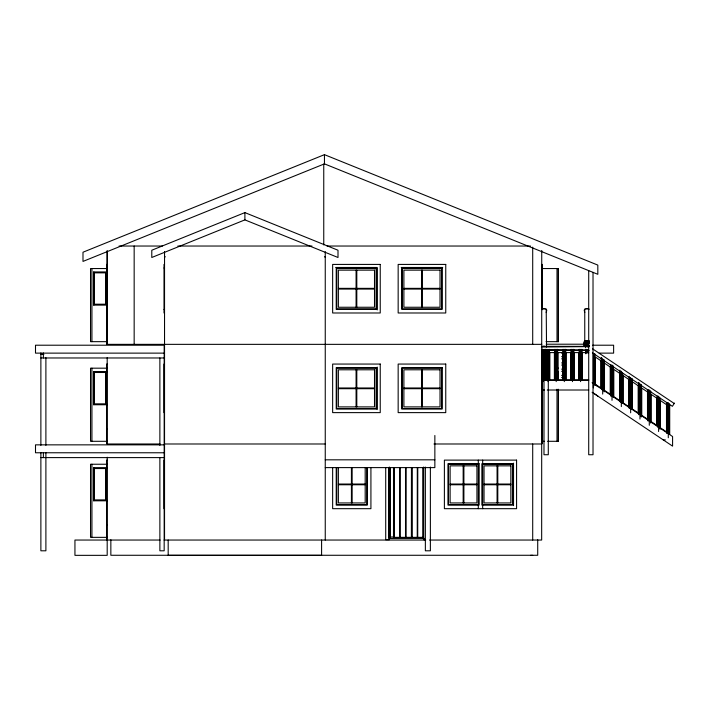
<?xml version="1.0" encoding="UTF-8"?>
<svg xmlns="http://www.w3.org/2000/svg" width="710" height="710" viewBox="0 0 710 710"><rect width="100%" height="100%" fill="white"/><g stroke="black" fill="none" stroke-linecap="round" stroke-linejoin="round"><path stroke-width="1.06" d="M541.739 344.35L107.192 344.35L107.192 250.452M584.454 342.921L584.197 345.788L584.206 342.495M592.433 352.817L672.361 406.306L674.5 403.111M546.221 312.56L546.771 310.234L546.221 309.187L544.952 308.797A5.423 5.423 0 0 0 543.017 308.797L541.748 309.187M541.446 347.048L589.229 346.604M589.238 309.187L587.969 308.797A5.423 5.423 0 0 0 586.025 308.797L584.756 309.187L584.206 310.234L584.756 312.56M324.452 154.656L82.99 252.219L82.99 261.413L324.452 163.859L597.82 274.3L597.82 265.096L324.452 154.656L324.452 163.859M244.897 212.609L151.789 250.231L151.789 257.49L244.897 219.878L338.004 257.49L338.004 250.231L244.897 212.609L244.897 219.878M164.542 257.109L165.332 256.789M588.856 346.711L586.424 344.563L584.259 345.628L585.528 347.163M542.378 346.373L543.017 346.214A5.192 4.97 0 0 1 544.952 346.214L545.599 346.373M119.058 246.033L162.368 246.033M177.837 246.033L311.956 246.033M327.079 246.033L530.485 246.033M107.192 264.422L106.66 264.422L106.66 343.995L107.192 343.995M164.542 264.422L164.001 264.422L164.001 312.986L164.542 312.986M541.739 264.422L542.271 264.422L542.271 309.729M335.688 267.466L377.196 267.466L377.196 309.942M401.212 267.466L442.712 267.466M164.001 268.007L164.542 268.007M107.192 268.549L90.525 268.549L90.525 341.661L107.192 341.661M541.641 268.549L558.406 268.549L558.406 341.661L546.07 341.661M107.077 271.948L93.622 271.948L93.622 305.105L107.077 305.105M106.624 272.844L94.261 272.844L94.261 304.208L106.624 304.208M338.377 288.349L374.507 288.349M403.892 288.349L440.022 288.349M338.377 289.068L374.507 289.068M403.892 289.068L440.022 289.068M164.001 309.4L164.542 309.4M106.66 329.12L107.192 329.12M546.194 344.208L584.791 344.208M592.628 345.211L613.626 345.211L613.626 353.127L599.258 353.127M546.194 346.356L584.791 346.356M588.199 349.986L541.446 349.542M544.996 350.438L547.295 350.438M549.504 350.438L555.016 350.438M557.217 350.438L563.838 350.438M566.039 350.438L571.559 350.438M573.76 350.438L579.28 350.438M581.481 350.438L585.981 350.438M543.647 352.595L544.33 352.595L544.33 379.832L543.647 379.832L543.647 352.604L544.33 379.832M545.094 352.595L547.295 352.595M549.504 352.595L555.016 352.595M557.217 352.595L563.838 352.595M566.039 352.595L571.559 352.595M573.76 352.595L579.28 352.595M581.481 352.595L588.714 352.595M164.17 353.127L35.5 353.127L35.5 345.211L164.17 345.211L164.17 550.8L159.874 550.8L159.874 457.604M545.094 353.127L547.303 353.127M561.672 353.127L563.882 353.127M40.878 354.388L43.887 354.388M544.996 356.677L547.295 356.677M561.628 356.677L563.838 356.677M40.878 357.973L164.17 357.973M545.094 358.825L547.295 358.825M561.628 358.825L563.838 358.825M544.996 362.916L547.295 362.916M561.628 362.916L563.838 362.916M107.192 364.061L106.66 364.061L106.66 443.626L107.192 443.626M164.542 364.061L164.001 364.061L164.001 412.625L164.542 412.625M541.739 364.061L542.271 364.061M545.094 365.064L547.295 365.064M561.628 365.064L563.838 365.064M107.192 368.179L90.525 368.179L90.525 441.3L107.192 441.3M544.508 368.179L547.197 368.179M557.004 368.179L558.406 368.179M544.996 369.156L547.295 369.156M561.628 369.156L563.838 369.156M545.094 371.303L547.295 371.303M561.628 371.303L563.838 371.303M107.077 371.587L93.622 371.587L93.622 404.744L107.077 404.744M106.624 372.484L94.261 372.484L94.261 403.848L106.624 403.848M544.996 375.386L547.295 375.386M561.628 375.386L563.838 375.386M545.094 377.542L547.295 377.542M561.628 377.542L563.838 377.542M588.714 379.832L582.378 379.832L582.378 352.604M542.262 380.391L588.714 380.391M542.972 381.625L542.555 349.267M338.377 387.988L374.507 387.988M403.892 387.988L440.022 387.988M338.377 388.698L374.507 388.698M403.892 388.698L440.022 388.698M542.262 390.012L544.481 390.012M547.259 390.012L588.714 390.012M106.66 428.751L107.192 428.751M663.264 439.898L665.341 439.898M541.641 441.3L544.508 441.3M547.632 441.3L558.406 441.3L558.406 389.231L558.308 441.3M541.739 443.626L542.271 443.626L542.262 349.214M160.132 443.99L107.192 443.99L107.192 357.636M164.542 443.99L325.251 443.99M433.97 443.99L541.739 443.99M164.17 444.851L35.5 444.851L35.5 452.767L164.17 452.767M40.878 457.604L164.17 457.604M325.251 459.823L434.857 459.823M107.192 460.115L106.66 460.115L106.66 539.689L107.192 539.689M164.542 460.115L164.001 460.115L164.001 508.679L164.542 508.679M107.192 464.242L90.525 464.242L90.525 537.355L107.192 537.355M482.418 464.242L512.451 464.242L512.451 504.561L482.418 504.561M325.251 467.606L434.857 467.606L434.857 435.487M107.077 467.641L93.622 467.641L93.622 500.798L107.077 500.798M106.624 468.538L94.261 468.538L94.261 499.902L106.624 499.902M338.377 484.042L365.188 484.042M450.122 484.042L476.934 484.042M484.034 484.042L510.836 484.042M338.377 484.761L365.188 484.761M450.122 484.761L476.934 484.761M484.034 484.761L510.836 484.761M106.66 524.814L107.192 524.814M389.843 537L394.139 537M423.169 537.355L393.5 537.355L393.5 467.562M424.252 538.428L388.76 538.428L388.76 467.579M425.503 539.689L423.71 539.689L423.71 467.002M160.132 540.044L74.941 540.044L74.941 555.344L107.192 555.344L107.192 457.24M164.072 540.044L425.734 540.044M429.532 540.044L541.668 540.044L541.739 250.452M530.556 555.344L532.704 555.344M588.901 345.69L587.631 344.421L586.673 340.56L588.173 344.394L587.321 340.56L589.238 340.88M324.461 256.789L325.251 257.109M592.619 348.867L674.243 403.493M587.436 349.471L589.105 350.58M628.856 379.459L623.123 375.625L623.123 402.854L628.856 406.697L628.856 379.468M592.104 382.663L672.583 436.526L672.583 446.137L592.104 392.275M594.51 384.137L598.033 386.63M593.631 393.127L598.033 396.251M588.608 345.717L587.055 344.474L585.386 340.72L586.424 344.563M589.264 346.453L587.055 344.474L586.025 340.614L587.631 344.421L588.963 345.637M587.88 346.595L585.901 344.723L584.756 340.88L584.756 309.187M587.356 346.95L585.315 344.945L584.454 341.19M586.194 346.595L584.836 345.175L584.206 341.616M585.794 346.906L584.481 345.406L584.126 342.051M546.531 347.048L546.221 309.187M587.321 340.56L588.661 344.394L587.969 340.614L588.812 343.471M589.043 342.593L588.608 340.72L588.972 343.498M669.716 404.833L669.716 434.458M669.299 403.733L669.299 434.458M668.288 402.641L668.288 437.75M667.267 402.641L667.267 433.366M666.85 402.641L666.85 433.366M660.043 398.381L660.043 429.31M659.625 397.272L659.625 428.201M658.605 396.171L658.605 431.511M657.593 396.171L657.593 427.101M657.176 396.171L657.176 425.991M650.724 391.041L650.724 423.071M650.307 391.041L650.307 421.962M649.286 389.932L649.286 425.281M648.274 389.932L648.274 420.861M647.857 389.932L647.857 420.861M641.405 384.802L641.405 416.832M640.988 384.802L640.988 416.832M639.967 383.693L639.967 419.042M638.956 382.592L638.956 414.622M638.538 382.592L638.538 414.622M632.086 378.563L632.086 409.492M631.669 378.563L631.669 409.492M630.649 377.463L630.649 412.803M629.637 377.463L629.637 408.392M629.22 376.353L629.22 408.392M622.768 373.433L622.768 403.253M622.351 372.324L622.351 403.253M621.33 371.223L621.33 406.573M620.318 371.223L620.318 402.153M619.901 370.123L619.901 401.043M613.449 366.094L613.449 397.023M613.032 366.094L613.032 397.023M612.011 364.984L612.011 400.333M610.999 364.984L610.999 395.914M610.582 364.984L610.582 395.914M604.13 359.855L604.13 391.885M603.704 359.855L603.704 390.784M602.692 358.754L602.692 394.094M601.681 357.645L601.681 389.675M601.264 357.645L601.264 388.574M594.811 353.615L594.811 385.654M594.385 353.615L594.385 384.545M593.374 353.615L593.374 387.864M593.019 272.356L593.019 454.737L588.714 454.737L588.714 270.625M588.43 349.595L588.43 352.905M588.013 349.595L588.013 352.905M586.992 349.595L586.992 352.905M585.981 349.267L585.981 353.686M585.564 349.267L585.564 353.686M582.014 349.364L582.014 380.551M581.596 349.364L581.596 380.551M580.585 349.364L580.585 381.625M579.573 349.364L579.573 380.551M579.147 349.364L579.147 380.551M578.792 352.604L578.792 379.832L574.239 379.832L574.239 352.604M573.884 349.364L573.884 380.551M573.467 349.364L573.467 380.551M572.455 349.364L572.455 381.625M571.435 349.364L571.435 380.551M571.017 349.364L571.017 380.551M570.663 352.604L570.663 379.832L566.11 379.832L566.11 352.604M565.755 349.364L565.755 380.551M565.329 349.364L565.329 380.551M564.317 349.364L564.317 381.625M563.305 349.364L563.305 380.551M562.888 349.364L562.888 380.551M562.524 352.604L562.524 379.832L557.98 379.832L557.98 352.604M558.308 268.549L558.308 341.661M557.616 349.364L557.616 380.551M557.199 349.364L557.199 380.551M557.004 268.549L557.004 341.661M557.004 371.507L557.004 380.374M557.004 389.231L557.004 441.3M556.187 349.364L556.187 381.625M555.176 349.364L555.176 380.551M554.75 349.364L554.75 380.551M554.395 352.604L554.395 379.832L549.842 379.832L549.842 352.604M549.487 349.364L549.487 380.551M549.07 349.364L549.07 380.551M548.289 380.409L548.289 454.737L543.984 454.737L543.984 349.364M548.049 349.364L548.049 381.625M547.037 349.364L547.037 380.551M546.62 349.364L546.62 380.551M546.265 352.604L546.265 379.832L545.777 379.832L545.777 352.595M545.422 349.267L545.422 380.551M544.996 349.267L544.996 380.551M542.972 349.364L542.972 380.551M537.718 539.76L537.718 555.273L110.849 555.273L110.849 539.76M532.704 247.142L532.704 344.35M532.704 443.99L532.704 540.044M513.525 463.16L513.525 505.635M497.79 465.849L497.79 502.946M497.08 465.849L497.08 502.946M482.667 460.115L482.667 508.679M478.3 460.115L478.3 508.679M463.887 465.849L463.887 502.946M463.168 465.849L463.168 502.946M430.375 467.073L430.375 550.8L425.361 550.8L425.361 467.073M423.169 467.562L423.169 538.428M423.116 467.562L423.116 537.355M422.317 270.155L422.317 307.252M422.317 369.795L422.317 406.892M421.598 270.155L421.598 307.252M421.598 369.795L421.598 406.892M417.773 467.562L417.72 537.355M417.302 467.562L417.249 537.355M411.906 467.562L411.906 537.355M411.853 467.562L411.853 537.355M411.436 467.562L411.383 537.355M406.04 467.562L405.987 537.355M405.57 467.562L405.57 537.355M405.517 467.562L405.517 537.355M400.174 467.562L400.12 537.355M399.65 467.562L399.703 537.355M390.376 468.076L390.376 537.328M389.843 467.562L389.843 538.428M389.302 467.002L389.302 539.689L385.716 539.689L385.716 467.854M377.196 367.105L377.196 409.581M370.922 467.846L370.922 508.679L332.644 508.679L332.644 467.846M367.336 468.059L367.336 505.094L336.229 505.094L336.229 468.059M366.804 467.508L366.804 504.561L336.762 504.561L336.762 467.508M365.188 468.032L365.188 502.946L338.377 502.946L338.377 468.032M356.802 270.155L356.802 307.252M356.802 369.795L356.802 406.892M356.083 270.155L356.083 307.252M356.083 369.795L356.083 406.892M352.142 467.988L352.142 502.946M351.423 467.988L351.423 502.946M325.251 251.562L325.251 540.044M323.751 164.143L323.751 244.932M321.594 540.044L321.594 555.344L168.181 555.344L168.181 540.044M164.542 251.562L164.542 540.044M159.874 357.973L159.874 445.356M134.163 246.033L134.163 344.35M107.192 251.562L107.192 344.35M105.896 272.844L105.896 304.208M105.896 372.484L105.896 403.848M105.896 468.538L105.896 499.902M105.586 272.844L105.586 304.208M105.586 372.484L105.586 403.848M105.586 468.538L105.586 499.902M93.809 271.948L93.809 305.105M93.809 371.587L93.809 404.744M93.809 467.641L93.809 500.798M91.927 268.549L91.927 341.661M91.927 368.179L91.927 441.3M91.927 464.242L91.927 537.355M45.893 357.707L45.893 445.356M45.893 452.589L45.893 550.8L40.878 550.8L40.878 452.589M43.381 352.95L43.381 357.973M43.381 452.589L43.381 457.604M40.878 352.95L40.878 445.356M543.017 308.797A5.192 4.97 0 0 1 544.952 308.797M586.025 308.797A5.192 4.97 0 0 1 587.969 308.797M380.24 264.422L332.644 264.422L332.644 312.986L380.24 312.986L380.24 264.422M445.756 264.422L398.159 264.422L398.159 312.986L445.756 312.986L445.756 264.422M376.655 268.007L336.229 268.007L336.229 309.4L376.655 309.4L376.655 268.007M442.179 268.007L401.745 268.007L401.745 309.4L442.179 309.4L442.179 268.007M376.123 268.549L336.762 268.549L336.762 308.868L376.123 308.868L376.123 268.549M441.638 268.549L402.286 268.549L402.286 308.868L441.638 308.868L441.638 268.549M374.507 270.155L338.377 270.155L338.377 307.252L374.507 307.252L374.507 270.155M440.022 270.155L403.892 270.155L403.892 307.252L440.022 307.252L440.022 270.155M380.24 364.061L332.644 364.061L332.644 412.625L380.24 412.625L380.24 364.061M445.756 364.061L398.159 364.061L398.159 412.625L445.756 412.625L445.756 364.061M376.655 367.647L336.229 367.647L336.229 409.04L376.655 409.04L376.655 367.647M442.179 367.647L401.745 367.647L401.745 409.04L442.179 409.04L442.179 367.647M376.123 368.179L336.762 368.179L336.762 408.507L376.123 408.507L376.123 368.179M441.638 368.179L402.286 368.179L402.286 408.507L441.638 408.507L441.638 368.179M374.507 369.795L338.377 369.795L338.377 406.892L374.507 406.892L374.507 369.795M440.022 369.795L403.892 369.795L403.892 406.892L440.022 406.892L440.022 369.795M516.578 460.115L444.389 460.115L444.389 508.679L516.578 508.679L516.578 460.115M479.081 463.701L447.974 463.701L447.974 505.094L479.081 505.094L479.081 463.701M512.993 463.701L481.877 463.701L481.877 505.094L512.993 505.094L512.993 463.701M478.549 464.242L448.516 464.242L448.516 504.561L478.549 504.561L478.549 464.242M476.934 465.849L450.122 465.849L450.122 502.946L476.934 502.946L476.934 465.849M510.836 465.849L484.034 465.849L484.034 502.946L510.836 502.946L510.836 465.849M600.9 360.751L595.166 356.917L595.166 384.145L600.9 387.988L600.9 360.751M610.218 366.99L604.485 363.147L604.485 390.385L610.218 394.227L610.218 366.99M619.537 373.22L613.804 369.386L613.804 396.615L619.537 400.458L619.537 373.229M638.175 385.699L632.441 381.856L632.441 409.093L638.175 412.936L638.175 385.699M647.493 391.938L641.76 388.095L641.76 415.332L647.493 419.166L647.493 391.938M656.812 398.168L651.079 394.334L651.079 421.562L656.812 425.405L656.812 398.177M666.495 404.647L660.398 400.564L660.398 427.802L666.495 431.884L666.495 404.647M558.406 380.374L558.406 371.507L558.308 380.374M394.307 537.355L394.307 467.562L394.254 537.355"/></g></svg>
